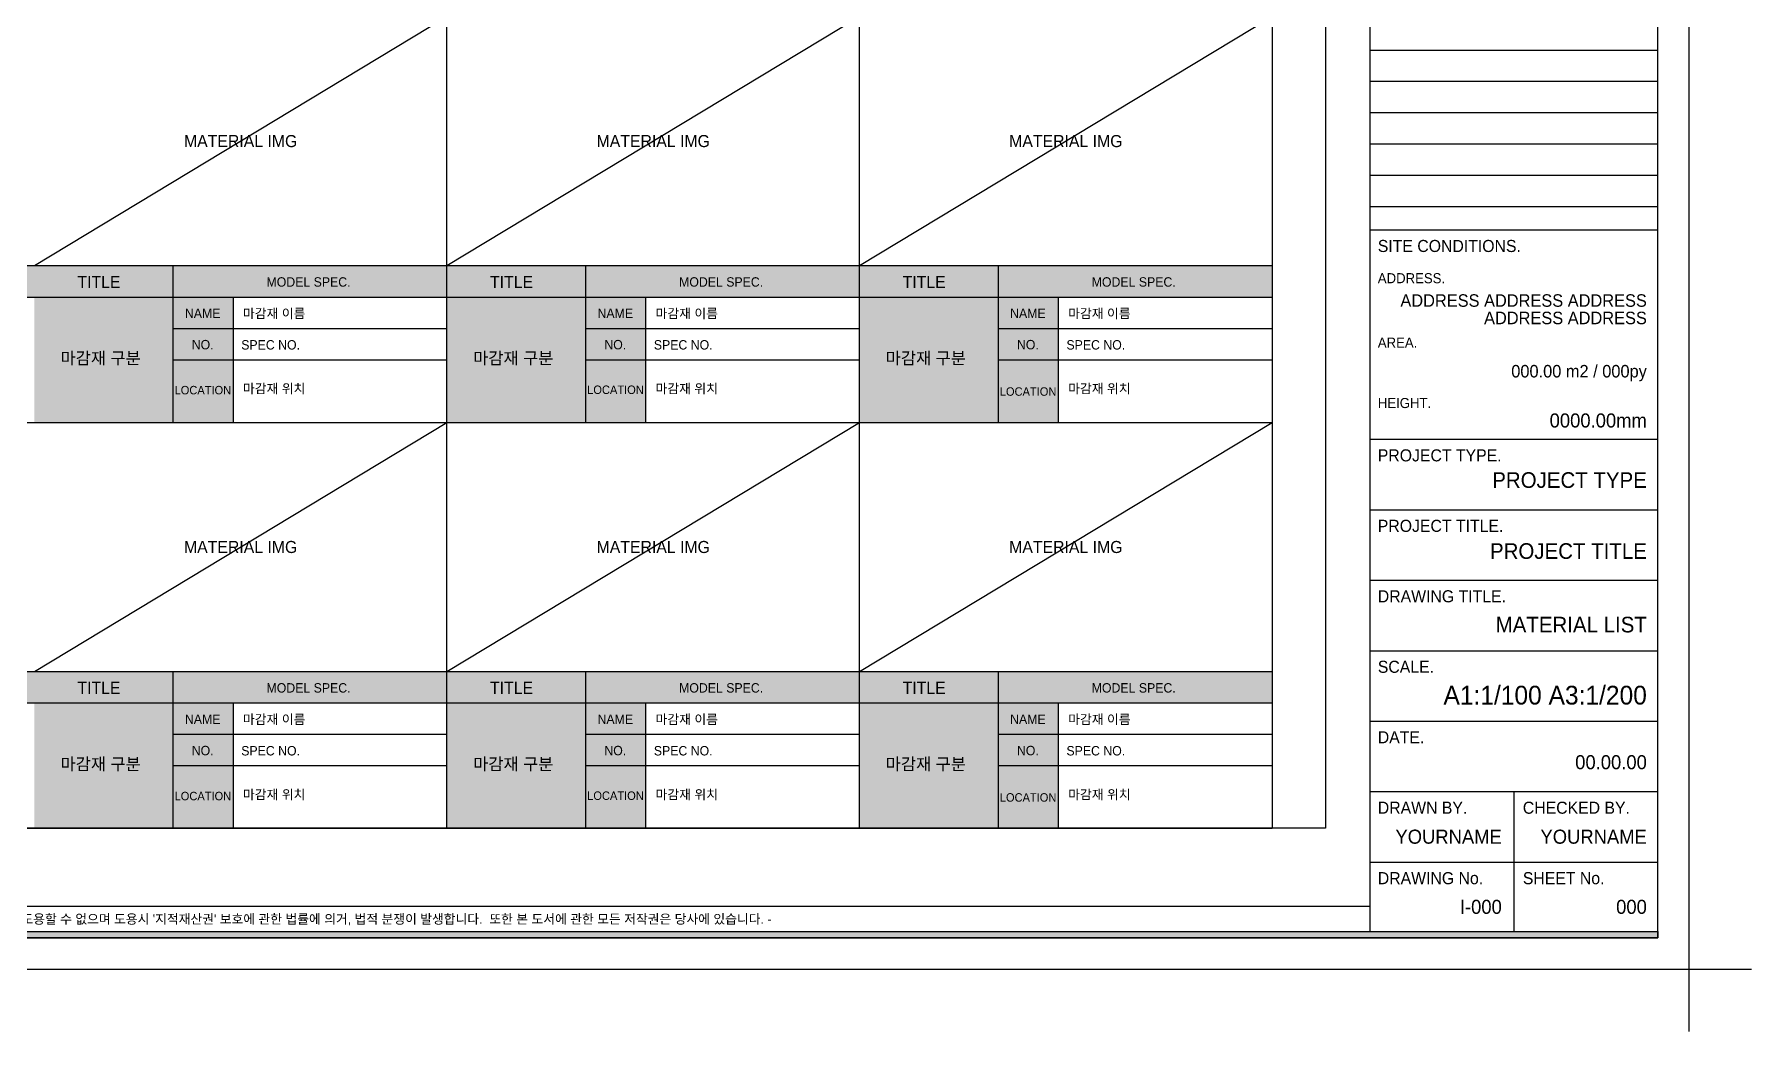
# Model space of a CAD drawing. Header units: millimetres. Extents: x -551172 to 232469, y -3435 to 261611.
# Drawn here: x -106690 to -51784, y 142384 to 174262 of the extents above; entities that cross this region are included whole.
import ezdxf
from ezdxf.enums import TextEntityAlignment as Align

# ---------------------------------------------------------------- set-up
doc = ezdxf.new("R2010")
doc.units = ezdxf.units.MM
doc.header["$LTSCALE"] = 10
doc.layers.get('DEFPOINTS').update_dxf_attribs({"color": 248})
doc.layers.add('FORM(YOURNAME)-1', color=1, linetype='Continuous')
doc.layers.add('FORM(YOURNAME)-11', color=1, linetype='Continuous')
doc.styles.add('YOURNAME', font='HY울릉도M.TTF')

# ---------------------------------------------------------------- blocks, each defined once
blk = doc.blocks.new('FORM-PLAN')
at = {"layer": 'FORM(YOURNAME)-11'}
h = blk.add_hatch(color=256, dxfattribs=at)
h.dxf.hatch_style = 1
h.paths.add_polyline_path([(-71444, 55115), (10556, 55115), (10556, 54915), (-71444, 54915)])
h.paths.add_polyline_path([(-71444, -2085), (10556, -2085), (10556, -2285), (-71444, -2285)])
at = {"layer": 'DEFPOINTS', "color": 158}
for p, q in [((1346, 54915), (1346, -2085)), ((1346, -1285), (-71444, -1285))]:
    blk.add_line(p, q, dxfattribs=at)
for points in [[(-71444, -2285), (10556, -2285), (10556, 55115), (-71444, 55115)], [(-69444, 53115), (-64, 53115), (-64, 1215), (-69444, 1215)]]:
    blk.add_lwpolyline(points, close=True, dxfattribs=at)
at = {"layer": 'DEFPOINTS', "color": 1}
blk.add_lwpolyline([(11556, -5285), (11556, -3285), (13556, -3285)], dxfattribs=at)
at = {"layer": 'FORM(YOURNAME)-11', "color": 14}
for p, q in [((1346, 26093), (10556, 26093)), ((1346, 25093), (10556, 25093)), ((1346, 24093), (10556, 24093)), ((1346, 23093), (10556, 23093)), ((1346, 22093), (10556, 22093)), ((1346, 21093), (10556, 21093)), ((1346, 20344), (10556, 20344)), ((1346, 13651), (10556, 13651)), ((1346, 11398), (10556, 11398)), ((1346, 9146), (10556, 9146)), ((1346, 6893), (10556, 6893)), ((1346, 4641), (10556, 4641)), ((1346, 2388), (10556, 2388)), ((5951, 2388), (5951, -2085)), ((1346, 136), (10556, 136))]:
    blk.add_line(p, q, dxfattribs=at)
at = {"layer": 'FORM(YOURNAME)-11', "color": 250}
blk.add_lwpolyline([(-72444, -3285), (11556, -3285), (11556, 56115), (-72444, 56115)], close=True, dxfattribs=at)
at = {"layer": 'FORM(YOURNAME)-11'}
blk.add_lwpolyline([(-71444, -2085), (10556, -2085), (10556, -2285), (-71444, -2285)], close=True, dxfattribs=at)
at = {"layer": 'FORM(YOURNAME)-11', "color": 14, "style": 'YOURNAME'}
for s, height, p in [('SITE CONDITIONS.', 386.14, (1603, 19829)), ('PROJECT TYPE.', 386.14, (1603, 13136)), ('PROJECT TITLE.', 386.14, (1603, 10883)), ('DRAWING TITLE.', 386.14, (1603, 8631)), ('SCALE.', 386.1, (1603, 6378)), ('DATE.', 386.1, (1603, 4126)), ('DRAWN BY.', 386.1, (1603, 1873)), ('CHECKED BY.', 386.14, (6240, 1873)), ('DRAWING No.', 386.14, (1603, -379)), ('SHEET No.', 386.1, (6240, -379))]:
    blk.add_text(s, height=height, dxfattribs=at).set_placement(p, align=Align.MIDDLE_LEFT)
at = {"layer": 'FORM(YOURNAME)-11', "color": 251, "style": 'YOURNAME'}
for s, p in [('ADDRESS.', (1603, 18799)), ('AREA.', (1603, 16740)), ('HEIGHT.', (1603, 14809))]:
    blk.add_text(s, height=321.8, dxfattribs=at).set_placement(p, align=Align.MIDDLE_LEFT)
at = {"layer": 'FORM(YOURNAME)-11', "color": 1, "style": 'YOURNAME'}
blk.add_text("- 본 도서는 어떠한 경우에도 무단으로 도용할 수 없으며 도용시 '지적재산권' 보호에 관한 법률에 의거, 법적 분쟁이 발생합니다.  또한 본 도서에 관한 모든 저작권은 당사에 있습니다. -", height=300, dxfattribs=at).set_placement((-32990, -1685), align=Align.MIDDLE_CENTER)
at = {"layer": 'FORM(YOURNAME)-11', "color": 3, "style": 'YOURNAME'}
for tag, height, p in [('1', 450, (9905, 18188)), ('2', 450, (9905, 17544)), ('3', 450, (9905, 16257)), ('4', 450, (9905, 14326)), ('5', 515, (9905, 12009)), ('6', 515, (9905, 9757)), ('7', 515, (9905, 7504)), ('8', 515, (9905, 5252)), ('9', 515, (9905, 2999)), ('10', 515, (5655, 811)), ('11', 515, (9905, 747)), ('12', 515, (5655, -1441)), ('13', 515, (9905, -1441))]:
    blk.add_attdef(tag, text='', height=height, dxfattribs=at).set_placement(p, align=Align.MIDDLE_RIGHT)

msp = doc.modelspace()

# ---------------------------------------------------------------- hatches: boundary and pattern name
at = {"layer": 'FORM(YOURNAME)-1'}
h = msp.add_hatch(color=250, dxfattribs=at)
h.dxf.hatch_style = 1
h.paths.add_polyline_path([(-100337.8, 165866.5), (-93498.4, 165866.5), (-93498.4, 161858.9), (-87146.1, 161858.9), (-87146.1, 165866.5), (-80306.8, 165866.5), (-80306.8, 161858.9), (-73954.4, 161858.9), (-73954.4, 165866.5), (-67115.1, 165866.5), (-67115.1, 166868.4), (-133073.5, 166868.4), (-133073.5, 165866.5), (-133073.5, 161858.9), (-126721.1, 161858.9), (-126721.1, 165866.5), (-119881.8, 165866.5), (-119881.8, 161858.9), (-113529.4, 161858.9), (-113529.4, 165866.5), (-106690.1, 165866.5), (-106690.1, 161858.9), (-100337.8, 161858.9)])
h = msp.add_hatch(color=250, dxfattribs=at)
h.dxf.hatch_style = 1
h.paths.add_polyline_path([(-100337.8, 152891.5), (-93498.4, 152891.5), (-93498.4, 148883.9), (-87146.1, 148883.9), (-87146.1, 152891.5), (-80306.8, 152891.5), (-80306.8, 148883.9), (-73954.4, 148883.9), (-73954.4, 152891.5), (-67115.1, 152891.5), (-67115.1, 153893.4), (-133073.5, 153893.4), (-133073.5, 152891.5), (-133073.5, 148883.9), (-126721.1, 148883.9), (-126721.1, 152891.5), (-119881.8, 152891.5), (-119881.8, 148883.9), (-113529.4, 148883.9), (-113529.4, 152891.5), (-106690.1, 152891.5), (-106690.1, 148883.9), (-100337.8, 148883.9)])

# ---------------------------------------------------------------- linework, layer by layer
at = {"layer": 'DEFPOINTS', "ltscale": 0.1}
for p, q in [((-106690.1, 166868.4), (-93498.4, 174833.9)), ((-93498.4, 166868.4), (-80306.8, 174833.9)), ((-80306.8, 166868.4), (-67115.1, 174833.9)), ((-106690.1, 153893.4), (-93498.4, 161858.9)), ((-93498.4, 153893.4), (-80306.8, 161858.9)), ((-80306.8, 153893.4), (-67115.1, 161858.9))]:
    msp.add_line(p, q, dxfattribs=at)
at = {"layer": 'FORM(YOURNAME)-1'}
for p, q in [((-93498.4, 148883.9), (-93498.4, 200783.9)), ((-80306.8, 148883.9), (-80306.8, 200783.9)), ((-133073.5, 166868.4), (-67115.1, 166868.4)), ((-102257.3, 166868.4), (-102257.3, 161858.9)), ((-89065.7, 166868.4), (-89065.7, 161858.9)), ((-75874, 166868.4), (-75874, 161858.9)), ((-133073.5, 165866.5), (-67115.1, 165866.5)), ((-100337.8, 165866.5), (-100337.8, 161858.9)), ((-87146.1, 165866.5), (-87146.1, 161858.9)), ((-73954.4, 165866.5), (-73954.4, 161858.9)), ((-102257.3, 164864.6), (-93498.4, 164864.6)), ((-89065.7, 164864.6), (-80306.8, 164864.6)), ((-75874, 164864.6), (-67115.1, 164864.6)), ((-102257.3, 163862.7), (-93498.4, 163862.7)), ((-89065.7, 163862.7), (-80306.8, 163862.7)), ((-75874, 163862.7), (-67115.1, 163862.7)), ((-133073.5, 161858.9), (-67115.1, 161858.9)), ((-133073.5, 153893.4), (-67115.1, 153893.4)), ((-102257.3, 153893.4), (-102257.3, 148883.9)), ((-89065.7, 153893.4), (-89065.7, 148883.9)), ((-75874, 153893.4), (-75874, 148883.9)), ((-133073.5, 152891.5), (-67115.1, 152891.5)), ((-100337.8, 152891.5), (-100337.8, 148883.9)), ((-87146.1, 152891.5), (-87146.1, 148883.9)), ((-73954.4, 152891.5), (-73954.4, 148883.9)), ((-102257.3, 151889.6), (-93498.4, 151889.6)), ((-89065.7, 151889.6), (-80306.8, 151889.6)), ((-75874, 151889.6), (-67115.1, 151889.6)), ((-102257.3, 150887.7), (-93498.4, 150887.7)), ((-89065.7, 150887.7), (-80306.8, 150887.7)), ((-75874, 150887.7), (-67115.1, 150887.7)), ((-133073.5, 148883.9), (-67115.1, 148883.9))]:
    msp.add_line(p, q, dxfattribs=at)
at = {"layer": 'FORM(YOURNAME)-11'}
msp.add_lwpolyline([(-133073.5, 200783.9), (-67115.1, 200783.9), (-67115.1, 148883.9), (-133073.5, 148883.9)], close=True, dxfattribs=at)

# ---------------------------------------------------------------- block references
at = {"layer": 'FORM(YOURNAME)-1'}
ref = msp.add_blockref('FORM-PLAN', (-65340.1, 147668.7), dxfattribs=at)
ref.add_attrib('4', '0000.00mm', dxfattribs={"layer": 'FORM(YOURNAME)-11', "color": 3, "height": 450, "style": 'YOURNAME'}).set_placement((-55135, 161920), align=Align.MIDDLE_RIGHT)
ref.add_attrib('3', '000.00 m2 / 000py', dxfattribs={"layer": 'FORM(YOURNAME)-11', "color": 3, "height": 400, "style": 'YOURNAME'}).set_placement((-55135, 163494.6), align=Align.MIDDLE_RIGHT)
ref.add_attrib('2', 'ADDRESS ADDRESS', dxfattribs={"layer": 'FORM(YOURNAME)-11', "color": 3, "height": 400, "style": 'YOURNAME'}).set_placement((-55135, 165196.7), align=Align.MIDDLE_RIGHT)
ref.add_attrib('1', 'ADDRESS ADDRESS ADDRESS', dxfattribs={"layer": 'FORM(YOURNAME)-11', "color": 3, "height": 400, "style": 'YOURNAME'}).set_placement((-55135, 165754.1), align=Align.MIDDLE_RIGHT)
ref.add_attrib('5', 'PROJECT TYPE', dxfattribs={"layer": 'FORM(YOURNAME)-11', "color": 3, "height": 500, "style": 'YOURNAME'}).set_placement((-55135, 160015.6), align=Align.MIDDLE_RIGHT)
ref.add_attrib('6', 'PROJECT TITLE', dxfattribs={"layer": 'FORM(YOURNAME)-11', "color": 3, "height": 500, "style": 'YOURNAME'}).set_placement((-55135, 157746.4), align=Align.MIDDLE_RIGHT)
ref.add_attrib('7', 'MATERIAL LIST', dxfattribs={"layer": 'FORM(YOURNAME)-11', "color": 3, "height": 500, "style": 'YOURNAME'}).set_placement((-55135, 155395), align=Align.MIDDLE_RIGHT)
ref.add_attrib('8', 'A1:1/100 A3:1/200', dxfattribs={"layer": 'FORM(YOURNAME)-11', "color": 3, "height": 600, "style": 'YOURNAME'}).set_placement((-55135, 153139.7), align=Align.MIDDLE_RIGHT)
ref.add_attrib('9', '00.00.00', dxfattribs={"layer": 'FORM(YOURNAME)-11', "color": 3, "height": 450, "style": 'YOURNAME'}).set_placement((-55135, 150996.7), align=Align.MIDDLE_RIGHT)
ref.add_attrib('10', 'YOURNAME', dxfattribs={"layer": 'FORM(YOURNAME)-11', "color": 3, "height": 450, "style": 'YOURNAME'}).set_placement((-59772.2, 148615.7), align=Align.MIDDLE_RIGHT)
ref.add_attrib('13', '000', dxfattribs={"layer": 'FORM(YOURNAME)-11', "color": 3, "height": 450, "style": 'YOURNAME'}).set_placement((-55135, 146373.4), align=Align.MIDDLE_RIGHT)
ref.add_attrib('12', 'I-000', dxfattribs={"layer": 'FORM(YOURNAME)-11', "color": 3, "height": 450, "style": 'YOURNAME'}).set_placement((-59772.2, 146373.4), align=Align.MIDDLE_RIGHT)
ref.add_attrib('11', 'YOURNAME', dxfattribs={"layer": 'FORM(YOURNAME)-11', "color": 3, "height": 450, "style": 'YOURNAME'}).set_placement((-55135, 148615.7), align=Align.MIDDLE_RIGHT)

# ---------------------------------------------------------------- texts
at = {"layer": 'FORM(YOURNAME)-1', "color": 251, "style": 'YOURNAME'}
for p in [(-100094.3, 170851.1), (-86902.6, 170851.1), (-73710.9, 170851.1), (-100094.3, 157876.1), (-86902.6, 157876.1), (-73710.9, 157876.1)]:
    msp.add_text('MATERIAL IMG', height=386.394, dxfattribs=at).set_placement(p, align=Align.MIDDLE)
at = {"layer": 'FORM(YOURNAME)-1', "color": 7, "style": 'YOURNAME'}
for s, height, p in [('TITLE', 386.39, (-104624.1, 166347.8)), ('MODEL SPEC.', 300.57, (-97924, 166347.8)), ('TITLE', 386.39, (-91432.4, 166347.8)), ('MODEL SPEC.', 300.57, (-84732.4, 166347.8)), ('TITLE', 386.39, (-78240.7, 166347.8)), ('MODEL SPEC.', 300.57, (-71540.7, 166347.8)), ('NAME', 300.57, (-101308.2, 165345.9)), ('NAME', 300.57, (-88116.6, 165345.9)), ('NAME', 300.57, (-74924.9, 165345.9)), ('NO.', 300.57, (-101308.2, 164344)), ('NO.', 300.57, (-88116.6, 164344)), ('NO.', 300.57, (-74924.9, 164344)), ('마감재 구분', 386.39, (-104570.5, 163917)), ('마감재 구분', 386.39, (-91378.8, 163917)), ('마감재 구분', 386.39, (-78187.1, 163917)), ('LOCATION', 270.51, (-101301.5, 162889.4)), ('LOCATION', 270.51, (-88109.8, 162901.4)), ('LOCATION', 270.51, (-74918.1, 162845.3)), ('TITLE', 386.39, (-104624.1, 153372.8)), ('MODEL SPEC.', 300.57, (-97924, 153372.8)), ('TITLE', 386.39, (-91432.4, 153372.8)), ('MODEL SPEC.', 300.57, (-84732.4, 153372.8)), ('TITLE', 386.39, (-78240.7, 153372.8)), ('MODEL SPEC.', 300.57, (-71540.7, 153372.8)), ('NAME', 300.57, (-101308.2, 152370.9)), ('NAME', 300.57, (-88116.6, 152370.9)), ('NAME', 300.57, (-74924.9, 152370.9)), ('마감재 구분', 386.39, (-104570.5, 150942)), ('NO.', 300.57, (-101308.2, 151369)), ('마감재 구분', 386.39, (-91378.8, 150942)), ('NO.', 300.57, (-88116.6, 151369)), ('마감재 구분', 386.39, (-78187.1, 150942)), ('NO.', 300.57, (-74924.9, 151369)), ('LOCATION', 270.51, (-101301.5, 149914.4)), ('LOCATION', 270.51, (-88109.8, 149926.4)), ('LOCATION', 270.51, (-74918.1, 149870.3))]:
    msp.add_text(s, height=height, dxfattribs=at).set_placement(p, align=Align.MIDDLE)
at = {"layer": 'FORM(YOURNAME)-1', "color": 3, "style": 'YOURNAME'}
for s, p in [('마감재 이름', (-100019.3, 165190.5)), ('마감재 이름', (-86827.6, 165190.5)), ('마감재 이름', (-73635.9, 165190.5)), ('SPEC NO.', (-100075.5, 164187.2)), ('SPEC NO.', (-86883.8, 164187.2)), ('SPEC NO.', (-73692.1, 164187.2)), ('마감재 위치', (-100019.3, 162789.9)), ('마감재 위치', (-86827.6, 162789.9)), ('마감재 위치', (-73635.9, 162789.9)), ('마감재 이름', (-100019.3, 152215.5)), ('마감재 이름', (-86827.6, 152215.5)), ('마감재 이름', (-73635.9, 152215.5)), ('SPEC NO.', (-100075.5, 151212.2)), ('SPEC NO.', (-86883.8, 151212.2)), ('SPEC NO.', (-73692.1, 151212.2)), ('마감재 위치', (-100019.3, 149814.9)), ('마감재 위치', (-86827.6, 149814.9)), ('마감재 위치', (-73635.9, 149814.9))]:
    msp.add_text(s, height=300.57, dxfattribs=at).set_placement(p)

doc.saveas('drawing.dxf')
